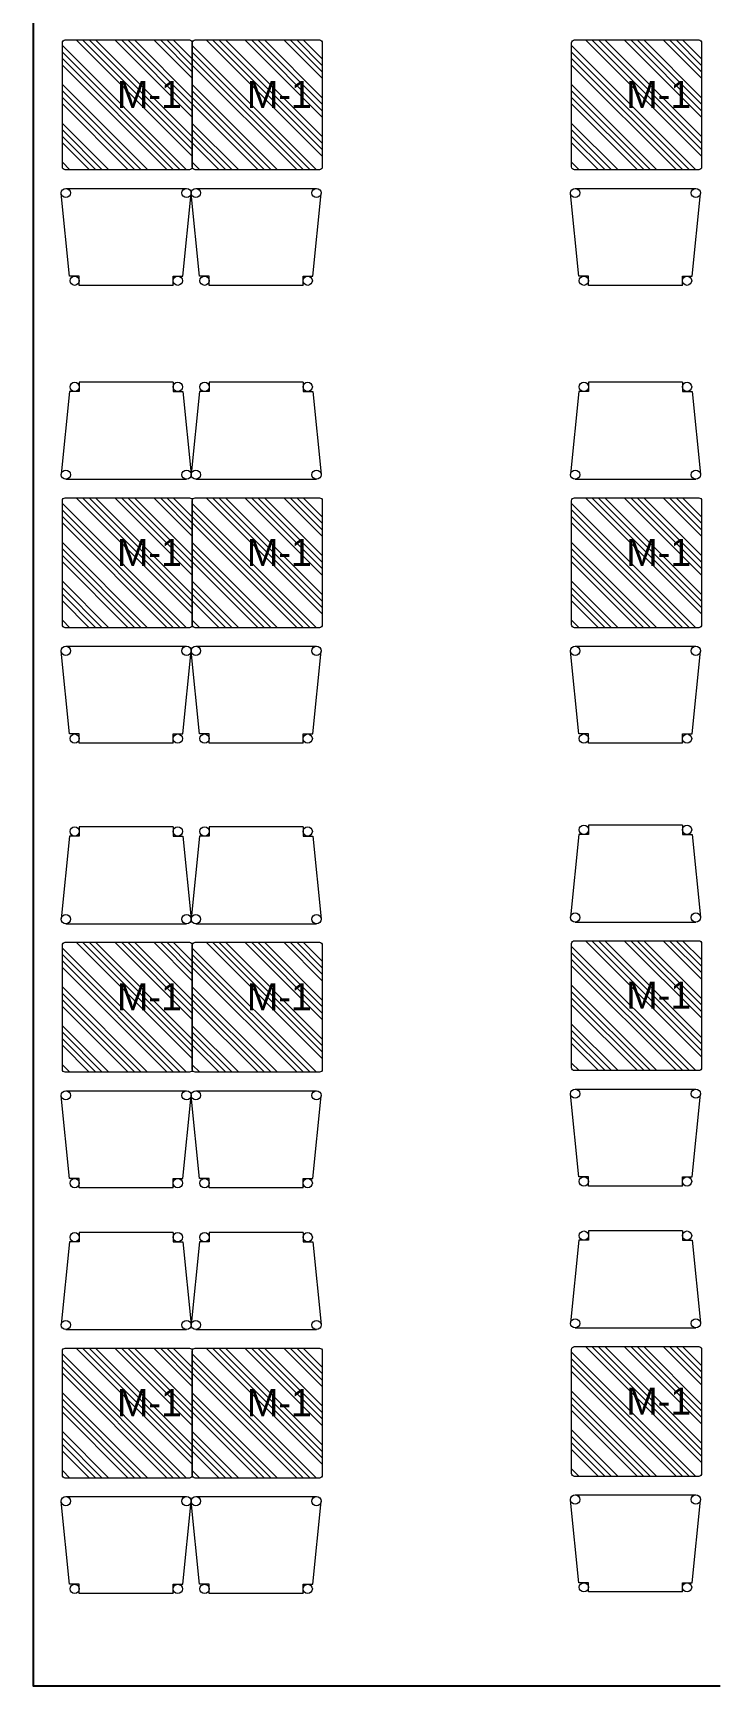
# Model space of a CAD drawing. Header units: centimetres. Extents: x 129282 to 136766, y 26190 to 28185.
# Drawn here: x 135539 to 135773, y 26190 to 26763 of the extents above; entities that cross this region are included whole.
import ezdxf

# ---------------------------------------------------------------- set-up
doc = ezdxf.new("R2010")
doc.units = ezdxf.units.CM
doc.header["$LTSCALE"] = 10
doc.header["$MEASUREMENT"] = 0
doc.layers.add('ARK_AHŞAP', color=45, linetype='Continuous', lineweight=15)
doc.layers.add('ARK_METAL', color=252, linetype='Continuous', lineweight=15)
doc.layers.add('LP-DIMENSION_INT_100', color=51, linetype='Continuous')
doc.layers.add('SD-YAZI', color=233, linetype='Continuous')
doc.styles.get("Standard").update_dxf_attribs({"font": 'arial.ttf'})
pattern_1 = [(135, (103182.66, -191197.783), (-6.7351921, -6.7351921), []), (135, (103182.66, -191195.5375), (-6.7351921, -6.7351921), []), (135, (103182.66, -191193.292), (-6.7351921, -6.7351921), []), (135, (103182.66, -191191.047), (-6.7351921, -6.7351921), [])]
pattern_2 = [(135, (103137.66, -191197.783), (-6.7351921, -6.7351921), []), (135, (103137.66, -191195.5375), (-6.7351921, -6.7351921), []), (135, (103137.66, -191193.292), (-6.7351921, -6.7351921), []), (135, (103137.66, -191191.047), (-6.7351921, -6.7351921), [])]
pattern_3 = [(135, (103182.66, -191650.964), (-6.7351921, -6.7351921), []), (135, (103182.66, -191648.719), (-6.7351921, -6.7351921), []), (135, (103182.66, -191646.474), (-6.7351921, -6.7351921), []), (135, (103182.66, -191644.229), (-6.7351921, -6.7351921), [])]
pattern_4 = [(135, (103137.66, -191650.964), (-6.7351921, -6.7351921), []), (135, (103137.66, -191648.719), (-6.7351921, -6.7351921), []), (135, (103137.66, -191646.474), (-6.7351921, -6.7351921), []), (135, (103137.66, -191644.229), (-6.7351921, -6.7351921), [])]

# ---------------------------------------------------------------- blocks, each defined once
blk = doc.blocks.new('kj')
at = {"layer": 'LP-DIMENSION_INT_100', "color": 2}
blk.add_lwpolyline([(130239.37, 28185.2), (129939.37, 28185.2), (129939.37, 26190.2), (130177.37, 26190.2)], dxfattribs=at)

msp = doc.modelspace()

# ---------------------------------------------------------------- hatches: boundary and pattern name
at = {"layer": 'ARK_METAL'}
h = msp.add_hatch(dxfattribs=at)
h.set_pattern_fill('ANSI34', color=256, scale=0.5, angle=450)
h.set_pattern_definition(pattern_2)
h.paths.add_polyline_path([(135593.76, 26716.4), (135593.76, 26759.4, 0.414214), (135592.76, 26760.4), (135549.76, 26760.4, 0.414214), (135548.76, 26759.4), (135548.76, 26716.4, 0.414214), (135549.76, 26715.4), (135592.76, 26715.4, 0.414214)])
h = msp.add_hatch(dxfattribs=at)
h.set_pattern_fill('ANSI34', color=256, scale=0.5, angle=450)
h.set_pattern_definition(pattern_2)
h.paths.add_polyline_path([(135593.76, 26716.4), (135593.76, 26759.4, 0.414214), (135592.76, 26760.4), (135549.76, 26760.4, 0.414214), (135548.76, 26759.4), (135548.76, 26716.4, 0.414214), (135549.76, 26715.4), (135592.76, 26715.4, 0.414214)])
h = msp.add_hatch(dxfattribs=at)
h.set_pattern_fill('ANSI34', color=256, scale=0.5, angle=450)
h.set_pattern_definition(pattern_1)
h.paths.add_polyline_path([(135638.76, 26716.4), (135638.76, 26759.4, 0.414214), (135637.76, 26760.4), (135594.76, 26760.4, 0.414214), (135593.76, 26759.4), (135593.76, 26716.4, 0.414214), (135594.76, 26715.4), (135637.76, 26715.4, 0.414214)])
h = msp.add_hatch(dxfattribs=at)
h.set_pattern_fill('ANSI34', color=256, scale=0.5, angle=450)
h.set_pattern_definition(pattern_1)
h.paths.add_polyline_path([(135638.76, 26716.4), (135638.76, 26759.4, 0.414214), (135637.76, 26760.4), (135594.76, 26760.4, 0.414214), (135593.76, 26759.4), (135593.76, 26716.4, 0.414214), (135594.76, 26715.4), (135637.76, 26715.4, 0.414214)])
h = msp.add_hatch(dxfattribs=at)
h.set_pattern_fill('ANSI34', color=256, scale=0.5, angle=450)
h.set_pattern_definition([(135, (103314.034, -191197.783), (-6.7351921, -6.7351921), []), (135, (103314.034, -191195.5375), (-6.7351921, -6.7351921), []), (135, (103314.034, -191193.292), (-6.7351921, -6.7351921), []), (135, (103314.034, -191191.047), (-6.7351921, -6.7351921), [])])
h.paths.add_polyline_path([(135770.13, 26716.4), (135770.13, 26759.4, 0.414214), (135769.13, 26760.4), (135726.13, 26760.4, 0.414214), (135725.13, 26759.4), (135725.13, 26716.4, 0.414214), (135726.13, 26715.4), (135769.13, 26715.4, 0.414214)])
h = msp.add_hatch(dxfattribs=at)
h.set_pattern_fill('ANSI34', color=256, scale=0.5, angle=450)
h.set_pattern_definition([(135, (103137.66, -191356.401), (-6.7351921, -6.7351921), []), (135, (103137.66, -191354.156), (-6.7351921, -6.7351921), []), (135, (103137.66, -191351.911), (-6.7351921, -6.7351921), []), (135, (103137.66, -191349.666), (-6.7351921, -6.7351921), [])])
h.paths.add_polyline_path([(135593.76, 26557.79), (135593.76, 26600.79, 0.414214), (135592.76, 26601.79), (135549.76, 26601.79, 0.414214), (135548.76, 26600.79), (135548.76, 26557.79, 0.414214), (135549.76, 26556.79), (135592.76, 26556.79, 0.414214)])
h = msp.add_hatch(dxfattribs=at)
h.set_pattern_fill('ANSI34', color=256, scale=0.5, angle=450)
h.set_pattern_definition([(135, (103182.66, -191356.401), (-6.7351921, -6.7351921), []), (135, (103182.66, -191354.156), (-6.7351921, -6.7351921), []), (135, (103182.66, -191351.911), (-6.7351921, -6.7351921), []), (135, (103182.66, -191349.666), (-6.7351921, -6.7351921), [])])
h.paths.add_polyline_path([(135638.76, 26557.79), (135638.76, 26600.79, 0.414214), (135637.76, 26601.79), (135594.76, 26601.79, 0.414214), (135593.76, 26600.79), (135593.76, 26557.79, 0.414214), (135594.76, 26556.79), (135637.76, 26556.79, 0.414214)])
h = msp.add_hatch(dxfattribs=at)
h.set_pattern_fill('ANSI34', color=256, scale=0.5, angle=450)
h.set_pattern_definition([(135, (103314.034, -191356.401), (-6.7351921, -6.7351921), []), (135, (103314.034, -191354.156), (-6.7351921, -6.7351921), []), (135, (103314.034, -191351.911), (-6.7351921, -6.7351921), []), (135, (103314.034, -191349.666), (-6.7351921, -6.7351921), [])])
h.paths.add_polyline_path([(135770.13, 26557.79), (135770.13, 26600.79, 0.414214), (135769.13, 26601.79), (135726.13, 26601.79, 0.414214), (135725.13, 26600.79), (135725.13, 26557.79, 0.414214), (135726.13, 26556.79), (135769.13, 26556.79, 0.414214)])
h = msp.add_hatch(dxfattribs=at)
h.set_pattern_fill('ANSI34', color=256, scale=0.5, angle=450)
h.set_pattern_definition([(135, (103137.66, -191510.38), (-6.7351921, -6.7351921), []), (135, (103137.66, -191508.134), (-6.7351921, -6.7351921), []), (135, (103137.66, -191505.889), (-6.7351921, -6.7351921), []), (135, (103137.66, -191503.644), (-6.7351921, -6.7351921), [])])
h.paths.add_polyline_path([(135593.76, 26403.81), (135593.76, 26446.81, 0.414214), (135592.76, 26447.81), (135549.76, 26447.81, 0.414214), (135548.76, 26446.81), (135548.76, 26403.81, 0.414214), (135549.76, 26402.81), (135592.76, 26402.81, 0.414214)])
h = msp.add_hatch(dxfattribs=at)
h.set_pattern_fill('ANSI34', color=256, scale=0.5, angle=450)
h.set_pattern_definition([(135, (103182.66, -191510.38), (-6.7351921, -6.7351921), []), (135, (103182.66, -191508.134), (-6.7351921, -6.7351921), []), (135, (103182.66, -191505.889), (-6.7351921, -6.7351921), []), (135, (103182.66, -191503.644), (-6.7351921, -6.7351921), [])])
h.paths.add_polyline_path([(135638.76, 26403.81), (135638.76, 26446.81, 0.414214), (135637.76, 26447.81), (135594.76, 26447.81, 0.414214), (135593.76, 26446.81), (135593.76, 26403.81, 0.414214), (135594.76, 26402.81), (135637.76, 26402.81, 0.414214)])
h = msp.add_hatch(dxfattribs=at)
h.set_pattern_fill('ANSI34', color=256, scale=0.5, angle=450)
h.set_pattern_definition([(135, (103314.034, -191509.8155), (-6.7351921, -6.7351921), []), (135, (103314.034, -191507.57), (-6.7351921, -6.7351921), []), (135, (103314.034, -191505.325), (-6.7351921, -6.7351921), []), (135, (103314.034, -191503.08), (-6.7351921, -6.7351921), [])])
h.paths.add_polyline_path([(135770.13, 26404.37), (135770.13, 26447.37, 0.414214), (135769.13, 26448.37), (135726.13, 26448.37, 0.414214), (135725.13, 26447.37), (135725.13, 26404.37, 0.414214), (135726.13, 26403.37), (135769.13, 26403.37, 0.414214)])
h = msp.add_hatch(dxfattribs=at)
h.set_pattern_fill('ANSI34', color=256, scale=0.5, angle=450)
h.set_pattern_definition(pattern_4)
h.paths.add_polyline_path([(135593.76, 26263.22), (135593.76, 26306.22, 0.414214), (135592.76, 26307.22), (135549.76, 26307.22, 0.414214), (135548.76, 26306.22), (135548.76, 26263.22, 0.414214), (135549.76, 26262.22), (135592.76, 26262.22, 0.414214)])
h = msp.add_hatch(dxfattribs=at)
h.set_pattern_fill('ANSI34', color=256, scale=0.5, angle=450)
h.set_pattern_definition(pattern_4)
h.paths.add_polyline_path([(135593.76, 26263.22), (135593.76, 26306.22, 0.414214), (135592.76, 26307.22), (135549.76, 26307.22, 0.414214), (135548.76, 26306.22), (135548.76, 26263.22, 0.414214), (135549.76, 26262.22), (135592.76, 26262.22, 0.414214)])
h = msp.add_hatch(dxfattribs=at)
h.set_pattern_fill('ANSI34', color=256, scale=0.5, angle=450)
h.set_pattern_definition(pattern_3)
h.paths.add_polyline_path([(135638.76, 26263.22), (135638.76, 26306.22, 0.414214), (135637.76, 26307.22), (135594.76, 26307.22, 0.414214), (135593.76, 26306.22), (135593.76, 26263.22, 0.414214), (135594.76, 26262.22), (135637.76, 26262.22, 0.414214)])
h = msp.add_hatch(dxfattribs=at)
h.set_pattern_fill('ANSI34', color=256, scale=0.5, angle=450)
h.set_pattern_definition(pattern_3)
h.paths.add_polyline_path([(135638.76, 26263.22), (135638.76, 26306.22, 0.414214), (135637.76, 26307.22), (135594.76, 26307.22, 0.414214), (135593.76, 26306.22), (135593.76, 26263.22, 0.414214), (135594.76, 26262.22), (135637.76, 26262.22, 0.414214)])
h = msp.add_hatch(dxfattribs=at)
h.set_pattern_fill('ANSI34', color=256, scale=0.5, angle=450)
h.set_pattern_definition([(135, (103314.034, -191650.4), (-6.7351921, -6.7351921), []), (135, (103314.034, -191648.155), (-6.7351921, -6.7351921), []), (135, (103314.034, -191645.91), (-6.7351921, -6.7351921), []), (135, (103314.034, -191643.665), (-6.7351921, -6.7351921), [])])
h.paths.add_polyline_path([(135770.13, 26263.79), (135770.13, 26306.79, 0.414214), (135769.13, 26307.79), (135726.13, 26307.79, 0.414214), (135725.13, 26306.79), (135725.13, 26263.79, 0.414214), (135726.13, 26262.79), (135769.13, 26262.79, 0.414214)])

# ---------------------------------------------------------------- linework, layer by layer
at = {"layer": 'ARK_AHŞAP'}
for centre in [(135549.98, 26707.39), (135549.98, 26707.39), (135591.78, 26707.39), (135591.78, 26707.39), (135594.98, 26707.39), (135594.98, 26707.39), (135636.78, 26707.39), (135636.78, 26707.39), (135726.35, 26707.39), (135768.15, 26707.39), (135553.02, 26676.99), (135553.02, 26676.99), (135588.74, 26676.99), (135588.74, 26676.99), (135598.02, 26676.99), (135598.02, 26676.99), (135633.74, 26676.99), (135633.74, 26676.99), (135729.39, 26676.99), (135765.11, 26676.99), (135553.02, 26640.2), (135588.74, 26640.2), (135598.02, 26640.2), (135633.74, 26640.2), (135729.39, 26640.2), (135765.11, 26640.2), (135549.98, 26609.8), (135591.78, 26609.8), (135594.98, 26609.8), (135636.78, 26609.8), (135726.35, 26609.8), (135768.15, 26609.8), (135549.98, 26548.77), (135591.78, 26548.77), (135594.98, 26548.77), (135636.78, 26548.77), (135726.35, 26548.77), (135768.15, 26548.77), (135553.02, 26518.37), (135588.74, 26518.37), (135598.02, 26518.37), (135633.74, 26518.37), (135729.39, 26518.37), (135765.11, 26518.37), (135553.02, 26486.22), (135588.74, 26486.22), (135598.02, 26486.22), (135633.74, 26486.22), (135729.39, 26486.79), (135765.11, 26486.79), (135549.98, 26455.82), (135591.78, 26455.82), (135594.98, 26455.82), (135636.78, 26455.82), (135726.35, 26456.39), (135768.15, 26456.39), (135549.98, 26394.79), (135591.78, 26394.79), (135594.98, 26394.79), (135636.78, 26394.79), (135726.35, 26395.36), (135768.15, 26395.36), (135553.02, 26364.39), (135588.74, 26364.39), (135598.02, 26364.39), (135633.74, 26364.39), (135729.39, 26364.96), (135765.11, 26364.96), (135553.02, 26345.64), (135553.02, 26345.64), (135588.74, 26345.64), (135588.74, 26345.64), (135598.02, 26345.64), (135598.02, 26345.64), (135633.74, 26345.64), (135633.74, 26345.64), (135729.39, 26346.2), (135765.11, 26346.2), (135549.98, 26315.24), (135549.98, 26315.24), (135591.78, 26315.24), (135591.78, 26315.24), (135594.98, 26315.24), (135594.98, 26315.24), (135636.78, 26315.24), (135636.78, 26315.24), (135726.35, 26315.8), (135768.15, 26315.8), (135549.98, 26254.21), (135549.98, 26254.21), (135591.78, 26254.21), (135591.78, 26254.21), (135594.98, 26254.21), (135594.98, 26254.21), (135636.78, 26254.21), (135636.78, 26254.21), (135726.35, 26254.77), (135768.15, 26254.77), (135553.02, 26223.81), (135553.02, 26223.81), (135588.74, 26223.81), (135588.74, 26223.81), (135598.02, 26223.81), (135598.02, 26223.81), (135633.74, 26223.81), (135633.74, 26223.81), (135729.39, 26224.37), (135765.11, 26224.37)]:
    msp.add_circle(centre, 1.6, dxfattribs=at)
at = {"layer": 'ARK_METAL'}
for p, q in [((135551.26, 26678.59), (135548.39, 26707.23)), ((135551.26, 26678.59), (135548.39, 26707.23)), ((135549.98, 26708.99), (135591.78, 26708.99)), ((135549.98, 26708.99), (135591.78, 26708.99)), ((135590.5, 26678.59), (135593.37, 26707.23)), ((135590.5, 26678.59), (135593.37, 26707.23)), ((135596.26, 26678.59), (135593.39, 26707.23)), ((135596.26, 26678.59), (135593.39, 26707.23)), ((135594.98, 26708.99), (135636.78, 26708.99)), ((135594.98, 26708.99), (135636.78, 26708.99)), ((135635.5, 26678.59), (135638.37, 26707.23)), ((135635.5, 26678.59), (135638.37, 26707.23)), ((135727.63, 26678.59), (135724.76, 26707.23)), ((135726.35, 26708.99), (135768.15, 26708.99)), ((135766.87, 26678.59), (135769.74, 26707.23)), ((135554.62, 26678.59), (135551.26, 26678.59)), ((135554.62, 26678.59), (135551.26, 26678.59)), ((135554.62, 26675.39), (135554.62, 26678.59)), ((135554.62, 26675.39), (135554.62, 26678.59)), ((135587.14, 26678.59), (135590.5, 26678.59)), ((135587.14, 26675.39), (135587.14, 26678.59)), ((135587.14, 26678.59), (135590.5, 26678.59)), ((135587.14, 26675.39), (135587.14, 26678.59)), ((135599.62, 26678.59), (135596.26, 26678.59)), ((135599.62, 26678.59), (135596.26, 26678.59)), ((135599.62, 26675.39), (135599.62, 26678.59)), ((135599.62, 26675.39), (135599.62, 26678.59)), ((135632.14, 26678.59), (135635.5, 26678.59)), ((135632.14, 26675.39), (135632.14, 26678.59)), ((135632.14, 26678.59), (135635.5, 26678.59)), ((135632.14, 26675.39), (135632.14, 26678.59)), ((135730.99, 26678.59), (135727.63, 26678.59)), ((135730.99, 26675.39), (135730.99, 26678.59)), ((135763.51, 26678.59), (135766.87, 26678.59)), ((135763.51, 26675.39), (135763.51, 26678.59)), ((135568.38, 26675.39), (135554.62, 26675.39)), ((135587.14, 26675.39), (135554.62, 26675.39)), ((135568.38, 26675.39), (135554.62, 26675.39)), ((135587.14, 26675.39), (135554.62, 26675.39)), ((135613.38, 26675.39), (135599.62, 26675.39)), ((135632.14, 26675.39), (135599.62, 26675.39)), ((135613.38, 26675.39), (135599.62, 26675.39)), ((135632.14, 26675.39), (135599.62, 26675.39)), ((135744.75, 26675.39), (135730.99, 26675.39)), ((135763.51, 26675.39), (135730.99, 26675.39)), ((135551.26, 26638.6), (135548.39, 26609.96)), ((135554.62, 26638.6), (135551.26, 26638.6)), ((135568.38, 26641.8), (135554.62, 26641.8)), ((135587.14, 26641.8), (135554.62, 26641.8)), ((135554.62, 26641.8), (135554.62, 26638.6)), ((135587.14, 26641.8), (135587.14, 26638.6)), ((135587.14, 26638.6), (135590.5, 26638.6)), ((135590.5, 26638.6), (135593.37, 26609.96)), ((135596.26, 26638.6), (135593.39, 26609.96)), ((135599.62, 26638.6), (135596.26, 26638.6)), ((135613.38, 26641.8), (135599.62, 26641.8)), ((135632.14, 26641.8), (135599.62, 26641.8)), ((135599.62, 26641.8), (135599.62, 26638.6)), ((135632.14, 26641.8), (135632.14, 26638.6)), ((135632.14, 26638.6), (135635.5, 26638.6)), ((135635.5, 26638.6), (135638.37, 26609.96)), ((135727.63, 26638.6), (135724.76, 26609.96)), ((135730.99, 26638.6), (135727.63, 26638.6)), ((135744.75, 26641.8), (135730.99, 26641.8)), ((135763.51, 26641.8), (135730.99, 26641.8)), ((135730.99, 26641.8), (135730.99, 26638.6)), ((135763.51, 26641.8), (135763.51, 26638.6)), ((135763.51, 26638.6), (135766.87, 26638.6)), ((135766.87, 26638.6), (135769.74, 26609.96)), ((135549.98, 26608.2), (135591.78, 26608.2)), ((135594.98, 26608.2), (135636.78, 26608.2)), ((135726.35, 26608.2), (135768.15, 26608.2)), ((135551.26, 26519.97), (135548.39, 26548.61)), ((135549.98, 26550.37), (135591.78, 26550.37)), ((135590.5, 26519.97), (135593.37, 26548.61)), ((135596.26, 26519.97), (135593.39, 26548.61)), ((135594.98, 26550.37), (135636.78, 26550.37)), ((135635.5, 26519.97), (135638.37, 26548.61)), ((135727.63, 26519.97), (135724.76, 26548.61)), ((135726.35, 26550.37), (135768.15, 26550.37)), ((135766.87, 26519.97), (135769.74, 26548.61)), ((135554.62, 26519.97), (135551.26, 26519.97)), ((135554.62, 26516.77), (135554.62, 26519.97)), ((135568.38, 26516.77), (135554.62, 26516.77)), ((135587.14, 26516.77), (135554.62, 26516.77)), ((135587.14, 26519.97), (135590.5, 26519.97)), ((135587.14, 26516.77), (135587.14, 26519.97)), ((135599.62, 26519.97), (135596.26, 26519.97)), ((135599.62, 26516.77), (135599.62, 26519.97)), ((135613.38, 26516.77), (135599.62, 26516.77)), ((135632.14, 26516.77), (135599.62, 26516.77)), ((135632.14, 26519.97), (135635.5, 26519.97)), ((135632.14, 26516.77), (135632.14, 26519.97)), ((135730.99, 26519.97), (135727.63, 26519.97)), ((135730.99, 26516.77), (135730.99, 26519.97)), ((135744.75, 26516.77), (135730.99, 26516.77)), ((135763.51, 26516.77), (135730.99, 26516.77)), ((135763.51, 26519.97), (135766.87, 26519.97)), ((135763.51, 26516.77), (135763.51, 26519.97)), ((135568.38, 26487.82), (135554.62, 26487.82)), ((135587.14, 26487.82), (135554.62, 26487.82)), ((135554.62, 26487.82), (135554.62, 26484.62)), ((135587.14, 26487.82), (135587.14, 26484.62)), ((135613.38, 26487.82), (135599.62, 26487.82)), ((135632.14, 26487.82), (135599.62, 26487.82)), ((135599.62, 26487.82), (135599.62, 26484.62)), ((135632.14, 26487.82), (135632.14, 26484.62)), ((135744.75, 26488.39), (135730.99, 26488.39)), ((135763.51, 26488.39), (135730.99, 26488.39)), ((135730.99, 26488.39), (135730.99, 26485.19)), ((135763.51, 26488.39), (135763.51, 26485.19)), ((135551.26, 26484.62), (135548.39, 26455.98)), ((135554.62, 26484.62), (135551.26, 26484.62)), ((135587.14, 26484.62), (135590.5, 26484.62)), ((135590.5, 26484.62), (135593.37, 26455.98)), ((135596.26, 26484.62), (135593.39, 26455.98)), ((135599.62, 26484.62), (135596.26, 26484.62)), ((135632.14, 26484.62), (135635.5, 26484.62)), ((135635.5, 26484.62), (135638.37, 26455.98)), ((135727.63, 26485.19), (135724.76, 26456.55)), ((135730.99, 26485.19), (135727.63, 26485.19)), ((135763.51, 26485.19), (135766.87, 26485.19)), ((135766.87, 26485.19), (135769.74, 26456.55)), ((135549.98, 26454.22), (135591.78, 26454.22)), ((135594.98, 26454.22), (135636.78, 26454.22)), ((135726.35, 26454.79), (135768.15, 26454.79)), ((135549.98, 26396.39), (135591.78, 26396.39)), ((135594.98, 26396.39), (135636.78, 26396.39)), ((135726.35, 26396.96), (135768.15, 26396.96)), ((135551.26, 26365.99), (135548.39, 26394.63)), ((135590.5, 26365.99), (135593.37, 26394.63)), ((135596.26, 26365.99), (135593.39, 26394.63)), ((135635.5, 26365.99), (135638.37, 26394.63)), ((135727.63, 26366.56), (135724.76, 26395.2)), ((135766.87, 26366.56), (135769.74, 26395.2)), ((135554.62, 26365.99), (135551.26, 26365.99)), ((135554.62, 26362.79), (135554.62, 26365.99)), ((135568.38, 26362.79), (135554.62, 26362.79)), ((135587.14, 26362.79), (135554.62, 26362.79)), ((135587.14, 26365.99), (135590.5, 26365.99)), ((135587.14, 26362.79), (135587.14, 26365.99)), ((135599.62, 26365.99), (135596.26, 26365.99)), ((135599.62, 26362.79), (135599.62, 26365.99)), ((135613.38, 26362.79), (135599.62, 26362.79)), ((135632.14, 26362.79), (135599.62, 26362.79)), ((135632.14, 26365.99), (135635.5, 26365.99)), ((135632.14, 26362.79), (135632.14, 26365.99)), ((135730.99, 26366.56), (135727.63, 26366.56)), ((135730.99, 26363.36), (135730.99, 26366.56)), ((135744.75, 26363.36), (135730.99, 26363.36)), ((135763.51, 26363.36), (135730.99, 26363.36)), ((135763.51, 26366.56), (135766.87, 26366.56)), ((135763.51, 26363.36), (135763.51, 26366.56)), ((135568.38, 26347.24), (135554.62, 26347.24)), ((135587.14, 26347.24), (135554.62, 26347.24)), ((135554.62, 26347.24), (135554.62, 26344.04)), ((135568.38, 26347.24), (135554.62, 26347.24)), ((135587.14, 26347.24), (135554.62, 26347.24)), ((135554.62, 26347.24), (135554.62, 26344.04)), ((135587.14, 26347.24), (135587.14, 26344.04)), ((135587.14, 26347.24), (135587.14, 26344.04)), ((135613.38, 26347.24), (135599.62, 26347.24)), ((135632.14, 26347.24), (135599.62, 26347.24)), ((135599.62, 26347.24), (135599.62, 26344.04)), ((135613.38, 26347.24), (135599.62, 26347.24)), ((135632.14, 26347.24), (135599.62, 26347.24)), ((135599.62, 26347.24), (135599.62, 26344.04)), ((135632.14, 26347.24), (135632.14, 26344.04)), ((135632.14, 26347.24), (135632.14, 26344.04)), ((135727.63, 26344.6), (135724.76, 26315.96)), ((135730.99, 26344.6), (135727.63, 26344.6)), ((135744.75, 26347.8), (135730.99, 26347.8)), ((135763.51, 26347.8), (135730.99, 26347.8)), ((135730.99, 26347.8), (135730.99, 26344.6)), ((135763.51, 26347.8), (135763.51, 26344.6)), ((135763.51, 26344.6), (135766.87, 26344.6)), ((135766.87, 26344.6), (135769.74, 26315.96)), ((135551.26, 26344.04), (135548.39, 26315.4)), ((135551.26, 26344.04), (135548.39, 26315.4)), ((135554.62, 26344.04), (135551.26, 26344.04)), ((135554.62, 26344.04), (135551.26, 26344.04)), ((135587.14, 26344.04), (135590.5, 26344.04)), ((135587.14, 26344.04), (135590.5, 26344.04)), ((135590.5, 26344.04), (135593.37, 26315.4)), ((135590.5, 26344.04), (135593.37, 26315.4)), ((135596.26, 26344.04), (135593.39, 26315.4)), ((135596.26, 26344.04), (135593.39, 26315.4)), ((135599.62, 26344.04), (135596.26, 26344.04)), ((135599.62, 26344.04), (135596.26, 26344.04)), ((135632.14, 26344.04), (135635.5, 26344.04)), ((135632.14, 26344.04), (135635.5, 26344.04)), ((135635.5, 26344.04), (135638.37, 26315.4)), ((135635.5, 26344.04), (135638.37, 26315.4)), ((135549.98, 26313.64), (135591.78, 26313.64)), ((135549.98, 26313.64), (135591.78, 26313.64)), ((135594.98, 26313.64), (135636.78, 26313.64)), ((135594.98, 26313.64), (135636.78, 26313.64)), ((135726.35, 26314.2), (135768.15, 26314.2)), ((135551.26, 26225.41), (135548.39, 26254.05)), ((135551.26, 26225.41), (135548.39, 26254.05)), ((135549.98, 26255.81), (135591.78, 26255.81)), ((135549.98, 26255.81), (135591.78, 26255.81)), ((135590.5, 26225.41), (135593.37, 26254.05)), ((135590.5, 26225.41), (135593.37, 26254.05)), ((135596.26, 26225.41), (135593.39, 26254.05)), ((135596.26, 26225.41), (135593.39, 26254.05)), ((135594.98, 26255.81), (135636.78, 26255.81)), ((135594.98, 26255.81), (135636.78, 26255.81)), ((135635.5, 26225.41), (135638.37, 26254.05)), ((135635.5, 26225.41), (135638.37, 26254.05)), ((135727.63, 26225.97), (135724.76, 26254.61)), ((135726.35, 26256.37), (135768.15, 26256.37)), ((135766.87, 26225.97), (135769.74, 26254.61)), ((135554.62, 26225.41), (135551.26, 26225.41)), ((135554.62, 26225.41), (135551.26, 26225.41)), ((135554.62, 26222.21), (135554.62, 26225.41)), ((135554.62, 26222.21), (135554.62, 26225.41)), ((135587.14, 26225.41), (135590.5, 26225.41)), ((135587.14, 26222.21), (135587.14, 26225.41)), ((135587.14, 26225.41), (135590.5, 26225.41)), ((135587.14, 26222.21), (135587.14, 26225.41)), ((135599.62, 26225.41), (135596.26, 26225.41)), ((135599.62, 26225.41), (135596.26, 26225.41)), ((135599.62, 26222.21), (135599.62, 26225.41)), ((135599.62, 26222.21), (135599.62, 26225.41)), ((135632.14, 26225.41), (135635.5, 26225.41)), ((135632.14, 26222.21), (135632.14, 26225.41)), ((135632.14, 26225.41), (135635.5, 26225.41)), ((135632.14, 26222.21), (135632.14, 26225.41)), ((135730.99, 26225.97), (135727.63, 26225.97)), ((135730.99, 26222.77), (135730.99, 26225.97)), ((135763.51, 26225.97), (135766.87, 26225.97)), ((135763.51, 26222.77), (135763.51, 26225.97)), ((135568.38, 26222.21), (135554.62, 26222.21)), ((135587.14, 26222.21), (135554.62, 26222.21)), ((135568.38, 26222.21), (135554.62, 26222.21)), ((135587.14, 26222.21), (135554.62, 26222.21)), ((135613.38, 26222.21), (135599.62, 26222.21)), ((135632.14, 26222.21), (135599.62, 26222.21)), ((135613.38, 26222.21), (135599.62, 26222.21)), ((135632.14, 26222.21), (135599.62, 26222.21)), ((135744.75, 26222.77), (135730.99, 26222.77)), ((135763.51, 26222.77), (135730.99, 26222.77))]:
    msp.add_line(p, q, dxfattribs=at)
for points in [[(135592.76, 26715.4), (135549.76, 26715.4, -0.414214), (135548.76, 26716.4), (135548.76, 26759.4, -0.414214), (135549.76, 26760.4), (135592.76, 26760.4, -0.414214), (135593.76, 26759.4), (135593.76, 26716.4, -0.414214)], [(135592.76, 26715.4), (135549.76, 26715.4, -0.414214), (135548.76, 26716.4), (135548.76, 26759.4, -0.414214), (135549.76, 26760.4), (135592.76, 26760.4, -0.414214), (135593.76, 26759.4), (135593.76, 26716.4, -0.414214)], [(135637.76, 26715.4), (135594.76, 26715.4, -0.414214), (135593.76, 26716.4), (135593.76, 26759.4, -0.414214), (135594.76, 26760.4), (135637.76, 26760.4, -0.414214), (135638.76, 26759.4), (135638.76, 26716.4, -0.414214)], [(135637.76, 26715.4), (135594.76, 26715.4, -0.414214), (135593.76, 26716.4), (135593.76, 26759.4, -0.414214), (135594.76, 26760.4), (135637.76, 26760.4, -0.414214), (135638.76, 26759.4), (135638.76, 26716.4, -0.414214)], [(135769.13, 26715.4), (135726.13, 26715.4, -0.414214), (135725.13, 26716.4), (135725.13, 26759.4, -0.414214), (135726.13, 26760.4), (135769.13, 26760.4, -0.414214), (135770.13, 26759.4), (135770.13, 26716.4, -0.414214)], [(135592.76, 26556.79), (135549.76, 26556.79, -0.414214), (135548.76, 26557.79), (135548.76, 26600.79, -0.414214), (135549.76, 26601.79), (135592.76, 26601.79, -0.414214), (135593.76, 26600.79), (135593.76, 26557.79, -0.414214)], [(135637.76, 26556.79), (135594.76, 26556.79, -0.414214), (135593.76, 26557.79), (135593.76, 26600.79, -0.414214), (135594.76, 26601.79), (135637.76, 26601.79, -0.414214), (135638.76, 26600.79), (135638.76, 26557.79, -0.414214)], [(135769.13, 26556.79), (135726.13, 26556.79, -0.414214), (135725.13, 26557.79), (135725.13, 26600.79, -0.414214), (135726.13, 26601.79), (135769.13, 26601.79, -0.414214), (135770.13, 26600.79), (135770.13, 26557.79, -0.414214)], [(135592.76, 26402.81), (135549.76, 26402.81, -0.414214), (135548.76, 26403.81), (135548.76, 26446.81, -0.414214), (135549.76, 26447.81), (135592.76, 26447.81, -0.414214), (135593.76, 26446.81), (135593.76, 26403.81, -0.414214)], [(135637.76, 26402.81), (135594.76, 26402.81, -0.414214), (135593.76, 26403.81), (135593.76, 26446.81, -0.414214), (135594.76, 26447.81), (135637.76, 26447.81, -0.414214), (135638.76, 26446.81), (135638.76, 26403.81, -0.414214)], [(135769.13, 26403.37), (135726.13, 26403.37, -0.414214), (135725.13, 26404.37), (135725.13, 26447.37, -0.414214), (135726.13, 26448.37), (135769.13, 26448.37, -0.414214), (135770.13, 26447.37), (135770.13, 26404.37, -0.414214)], [(135592.76, 26262.22), (135549.76, 26262.22, -0.414214), (135548.76, 26263.22), (135548.76, 26306.22, -0.414214), (135549.76, 26307.22), (135592.76, 26307.22, -0.414214), (135593.76, 26306.22), (135593.76, 26263.22, -0.414214)], [(135592.76, 26262.22), (135549.76, 26262.22, -0.414214), (135548.76, 26263.22), (135548.76, 26306.22, -0.414214), (135549.76, 26307.22), (135592.76, 26307.22, -0.414214), (135593.76, 26306.22), (135593.76, 26263.22, -0.414214)], [(135637.76, 26262.22), (135594.76, 26262.22, -0.414214), (135593.76, 26263.22), (135593.76, 26306.22, -0.414214), (135594.76, 26307.22), (135637.76, 26307.22, -0.414214), (135638.76, 26306.22), (135638.76, 26263.22, -0.414214)], [(135637.76, 26262.22), (135594.76, 26262.22, -0.414214), (135593.76, 26263.22), (135593.76, 26306.22, -0.414214), (135594.76, 26307.22), (135637.76, 26307.22, -0.414214), (135638.76, 26306.22), (135638.76, 26263.22, -0.414214)], [(135769.13, 26262.79), (135726.13, 26262.79, -0.414214), (135725.13, 26263.79), (135725.13, 26306.79, -0.414214), (135726.13, 26307.79), (135769.13, 26307.79, -0.414214), (135770.13, 26306.79), (135770.13, 26263.79, -0.414214)]]:
    msp.add_lwpolyline(points, format="xyb", close=True, dxfattribs=at)

# ---------------------------------------------------------------- block references
at = {"layer": 'LP-DIMENSION_INT_100', "color": 2}
msp.add_blockref('kj', (5599.25, 0), dxfattribs=at)

# ---------------------------------------------------------------- texts
at = {"layer": 'SD-YAZI', "color": 2, "char_height": 9.36, "attachment_point": 7}
for insert in [(135567.68, 26736.83), (135567.68, 26736.83), (135612.68, 26736.83), (135612.68, 26736.83), (135744.06, 26736.83), (135567.68, 26578.21), (135612.68, 26578.21), (135744.06, 26578.21), (135567.68, 26424.24), (135612.68, 26424.24), (135744.06, 26424.8), (135567.68, 26283.65), (135567.68, 26283.65), (135612.68, 26283.65), (135612.68, 26283.65), (135744.06, 26284.22)]:
    msp.add_mtext_dynamic_manual_height_columns('M-1', width=1669.2448, gutter_width=60, heights=[0], dxfattribs=dict(at, insert=insert))

doc.saveas('drawing.dxf')
